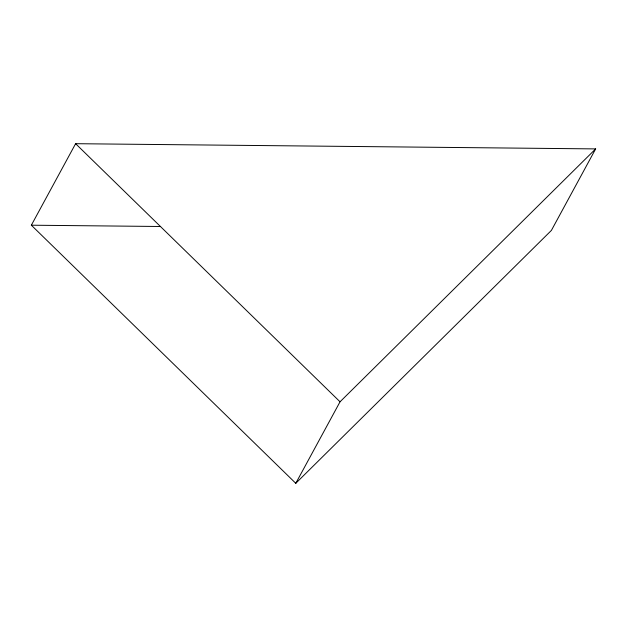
<?xml version="1.0" encoding="UTF-8"?>
<svg xmlns="http://www.w3.org/2000/svg" width="627" height="627" viewBox="0 0 627 627"><rect width="100%" height="100%" fill="white"/><g stroke="black" fill="none" stroke-linecap="round" stroke-linejoin="round"><path stroke-width="0.94" d="M31.35 225.203L75.608 143.693L595.65 148.905L551.392 230.415L295.779 483.307L31.35 225.203L160.63 226.496M295.779 483.307L340.038 401.797L595.65 148.905M75.608 143.693L340.038 401.797"/></g></svg>
